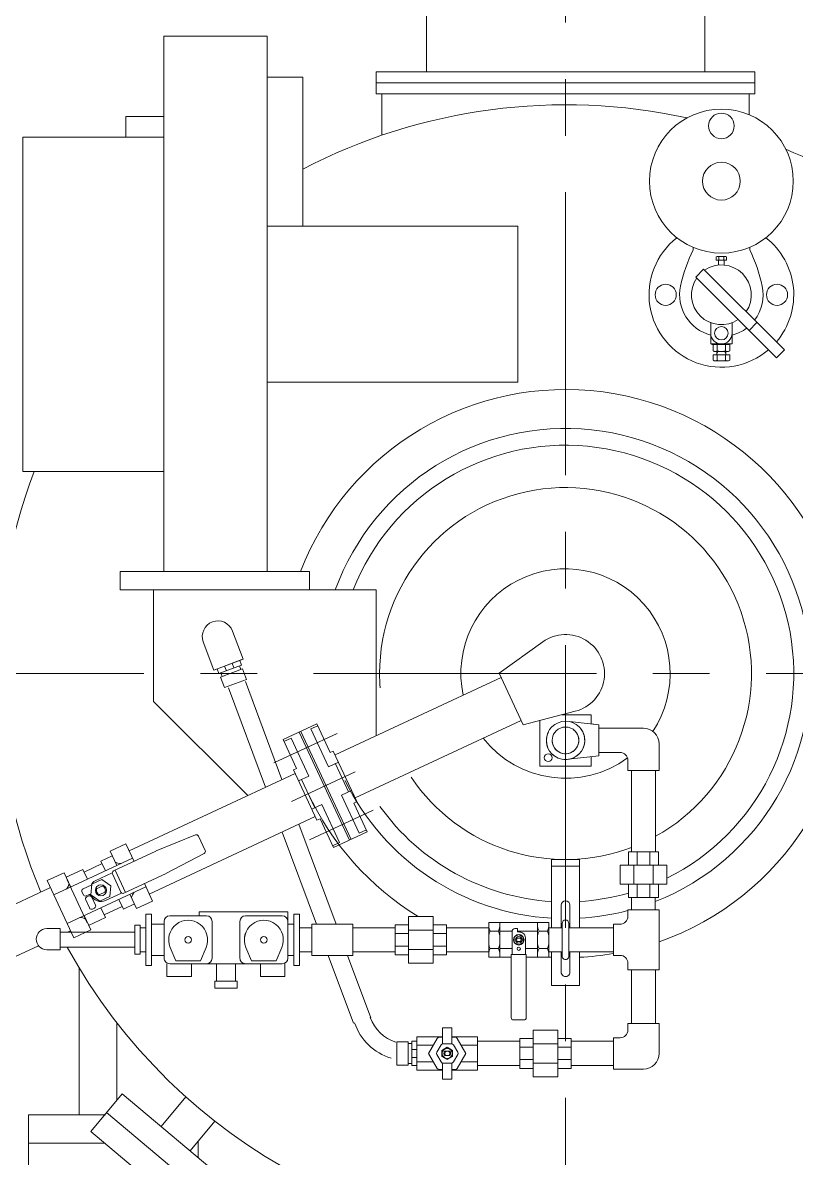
# Model space of a CAD drawing. Units: millimetres at full size. Extents: x -3234 to 3095, y -3490 to 3437.
# Drawn here: x -2212 to -1517, y 596 to 1615 of the extents above; entities that cross this region are included whole.
import ezdxf

# ---------------------------------------------------------------- set-up
doc = ezdxf.new("R2010")
doc.units = ezdxf.units.MM
doc.header["$LTSCALE"] = 8
doc.linetypes.add('USER1', pattern=[50.8, 31.75, -6.35, 6.35, -6.35])
doc.layers.add('0-1_LY_1', color=7, linetype='Continuous', lineweight=18)

msp = doc.modelspace()

# ---------------------------------------------------------------- linework, layer by layer
at = {"layer": '0-1_LY_1', "linetype": 'USER1'}
for p, q in [((-1724.222, -10.057), (-1724.222, 2310.978)), ((-2356.905, 1031.159), (-688.761, 1031.159)), ((-1986.346, 950.858), (-1929.248, 977.483)), ((-1954.227, 881.978), (-1897.129, 908.603)), ((-1736.724, 858.159), (-1711.724, 858.159))]:
    msp.add_line(p, q, dxfattribs=at)
at = {"layer": '0-1_LY_1'}
for p, q in [((-1849.222, 1661.027), (-1849.222, 1571.259)), ((-1599.222, 1661.027), (-1599.222, 1571.259)), ((-1894.222, 1571.259), (-1554.222, 1571.259)), ((-1894.222, 1571.259), (-1894.222, 1551.459)), ((-1554.222, 1571.259), (-1554.222, 1551.459)), ((-1894.222, 1561.359), (-1554.222, 1561.359)), ((-1894.222, 1551.459), (-1554.222, 1551.459)), ((-1889.222, 1551.459), (-1889.222, 1514.364)), ((-1559.222, 1551.459), (-1559.222, 1532.725)), ((-1992.222, 1282.659), (-1992.222, 1162.659)), ((-2040.14, 1034.234), (-2049.596, 1059.524)), ((-2040.14, 1034.234), (-2049.596, 1059.524)), ((-2014.85, 1043.689), (-2039.203, 1034.584)), ((-2023.639, 1040.403), (-2022.063, 1036.189)), ((-2023.639, 1040.403), (-2022.063, 1036.189)), ((-2016.864, 1042.936), (-2015.288, 1038.722)), ((-2016.864, 1042.936), (-2015.288, 1038.722)), ((-2037.189, 1035.337), (-2035.613, 1031.122)), ((-2037.189, 1035.337), (-2035.614, 1031.122)), ((-2015.288, 1038.722), (-2035.614, 1031.122)), ((-2015.288, 1038.722), (-2035.613, 1031.122)), ((-2014.39, 1035.32), (-2034.06, 1027.966)), ((-2014.39, 1035.32), (-2034.06, 1027.966)), ((-2033.881, 1031.77), (-2032.655, 1028.491)), ((-2033.881, 1031.77), (-2032.655, 1028.491)), ((-2030.414, 1037.87), (-2028.838, 1033.655)), ((-2030.414, 1037.87), (-2028.839, 1033.655)), ((-2017.021, 1038.074), (-2015.795, 1034.795)), ((-2017.02, 1038.074), (-2015.795, 1034.795)), ((-2014.39, 1035.32), (-2010.888, 1025.954)), ((-2014.39, 1035.32), (-2010.888, 1025.954)), ((-2034.06, 1027.966), (-2030.558, 1018.6)), ((-2034.06, 1027.966), (-2030.558, 1018.6)), ((-2010.888, 1025.954), (-2030.558, 1018.6)), ((-2010.888, 1025.954), (-2030.558, 1018.6)), ((-2011.829, 1023.944), (-1978.928, 935.945)), ((-2011.829, 1023.944), (-1993.684, 975.412)), ((-2027.097, 1018.235), (-1993.746, 929.036)), ((-1747.223, 989.12), (-1747.223, 948.159)), ((-1701.224, 994.159), (-1727.594, 994.159)), ((-1701.224, 994.159), (-1701.224, 985.917)), ((-1694.223, 985.159), (-1720.531, 988.009)), ((-1694.224, 985.159), (-1701.188, 985.913)), ((-1694.223, 985.159), (-1694.223, 957.159)), ((-1694.223, 985.159), (-1694.223, 957.159)), ((-1694.223, 982.009), (-1654.223, 982.009)), ((-1694.223, 982.009), (-1654.224, 982.009)), ((-1747.223, 978.261), (-1747.223, 948.159)), ((-1694.223, 960.309), (-1675.223, 960.309)), ((-1640.223, 968.009), (-1640.223, 944.159)), ((-1747.223, 948.159), (-1701.224, 948.159)), ((-1747.223, 948.159), (-1701.224, 948.159)), ((-1694.224, 957.159), (-1724.224, 953.909)), ((-1694.224, 957.159), (-1724.223, 953.909)), ((-1701.224, 956.4), (-1701.224, 948.159)), ((-1701.224, 956.4), (-1701.224, 948.159)), ((-1668.223, 953.309), (-1668.223, 944.159)), ((-1668.223, 953.309), (-1668.223, 944.159)), ((-1668.223, 944.159), (-1640.223, 944.159)), ((-1665.074, 944.159), (-1665.074, 871.159)), ((-1665.073, 944.159), (-1665.073, 871.159)), ((-1643.373, 944.159), (-1643.373, 871.159)), ((-1643.373, 944.159), (-1643.373, 871.159)), ((-1978.746, 888.916), (-1947.805, 806.159)), ((-1963.928, 895.826), (-1930.403, 806.159)), ((-1667.724, 871.159), (-1667.724, 859.159)), ((-1667.724, 871.159), (-1667.724, 859.159)), ((-1640.723, 871.159), (-1667.723, 871.159)), ((-1640.724, 871.159), (-1667.723, 871.159)), ((-1659.815, 871.159), (-1659.815, 859.159)), ((-1659.815, 871.159), (-1659.815, 859.159)), ((-1648.632, 871.159), (-1648.632, 859.159)), ((-1648.631, 871.159), (-1648.631, 859.159)), ((-1640.724, 871.159), (-1640.724, 859.159)), ((-1640.723, 871.159), (-1640.723, 859.159)), ((-1736.724, 864.159), (-1711.724, 864.159)), ((-1736.724, 803.009), (-1736.724, 864.159)), ((-1736.723, 864.159), (-1711.723, 864.159)), ((-1736.723, 803.009), (-1736.723, 864.159)), ((-1736.723, 858.159), (-1711.723, 858.159)), ((-1711.724, 803.009), (-1711.724, 864.159)), ((-1711.723, 803.009), (-1711.723, 864.159)), ((-1633.224, 859.159), (-1675.224, 859.159)), ((-1675.224, 859.159), (-1675.224, 842.159)), ((-1633.223, 859.159), (-1675.223, 859.159)), ((-1675.223, 859.159), (-1675.223, 842.159)), ((-1662.922, 859.159), (-1662.922, 842.159)), ((-1662.922, 859.159), (-1662.922, 842.159)), ((-1645.525, 859.159), (-1645.525, 842.159)), ((-1645.525, 859.159), (-1645.525, 842.159)), ((-1633.224, 859.159), (-1633.224, 842.159)), ((-1633.223, 859.159), (-1633.223, 842.159)), ((-1633.224, 842.159), (-1675.224, 842.159)), ((-1633.223, 842.159), (-1675.223, 842.159)), ((-1667.724, 842.159), (-1667.724, 830.159)), ((-1667.724, 842.159), (-1667.724, 830.159)), ((-1659.815, 842.159), (-1659.815, 830.159)), ((-1659.815, 842.159), (-1659.815, 830.159)), ((-1648.632, 842.159), (-1648.632, 830.159)), ((-1648.631, 842.159), (-1648.631, 830.159)), ((-1640.724, 842.159), (-1640.724, 830.159)), ((-1640.723, 842.159), (-1640.723, 830.159)), ((-1640.723, 830.159), (-1667.723, 830.159)), ((-1640.724, 830.159), (-1667.723, 830.159)), ((-1664.873, 830.159), (-1664.873, 819.159)), ((-1664.873, 830.159), (-1664.873, 819.159)), ((-1643.573, 830.159), (-1643.573, 819.159)), ((-1643.573, 830.159), (-1643.573, 819.159)), ((-1973.724, 817.159), (-1973.724, 775.659)), ((-1973.723, 817.159), (-1973.723, 775.659)), ((-1728.224, 803.009), (-1728.224, 823.159)), ((-1728.223, 803.009), (-1728.223, 823.159)), ((-1720.224, 803.009), (-1720.224, 823.159)), ((-1720.223, 803.009), (-1720.223, 823.159)), ((-1640.223, 819.159), (-1668.223, 819.159)), ((-1668.223, 819.159), (-1668.223, 813.159)), ((-1640.224, 819.159), (-1668.223, 819.159)), ((-1668.223, 819.159), (-1668.223, 813.159)), ((-1640.224, 819.159), (-1640.224, 765.159)), ((-1640.223, 819.159), (-1640.223, 765.159)), ((-2096.223, 815.159), (-2101.223, 815.159)), ((-2101.223, 815.159), (-2101.223, 769.159)), ((-2101.223, 815.159), (-2101.223, 769.159)), ((-2096.223, 815.159), (-2101.223, 815.159)), ((-2096.224, 815.159), (-2096.224, 769.159)), ((-2096.223, 815.159), (-2096.223, 769.159)), ((-2084.723, 806.159), (-2096.223, 806.159)), ((-2084.723, 806.159), (-2096.223, 806.159)), ((-2084.723, 808.659), (-2084.723, 775.659)), ((-2084.723, 808.659), (-2084.723, 775.659)), ((-2046.723, 813.659), (-2079.723, 813.659)), ((-2046.723, 813.659), (-2079.723, 813.659)), ((-2041.723, 808.659), (-2041.723, 775.659)), ((-2041.723, 808.659), (-2041.723, 775.659)), ((-2016.723, 808.659), (-2016.723, 775.659)), ((-2016.723, 808.659), (-2016.723, 775.659)), ((-1978.724, 813.659), (-2011.724, 813.659)), ((-1978.723, 813.659), (-2011.723, 813.659)), ((-1968.223, 806.159), (-1973.724, 806.159)), ((-1968.223, 806.159), (-1973.723, 806.159)), ((-1968.223, 815.159), (-1968.223, 769.159)), ((-1963.223, 815.159), (-1968.223, 815.159)), ((-1968.223, 815.159), (-1968.223, 769.159)), ((-1963.223, 815.159), (-1968.223, 815.159)), ((-1963.224, 815.159), (-1963.224, 769.159)), ((-1963.224, 815.159), (-1963.224, 769.159)), ((-1963.224, 806.159), (-1963.224, 778.159)), ((-1928.355, 806.159), (-1952.242, 806.159)), ((-1915.224, 806.159), (-1952.242, 806.159)), ((-1952.223, 806.159), (-1952.223, 778.159)), ((-1952.223, 806.159), (-1952.223, 778.159)), ((-1915.223, 806.159), (-1930.403, 806.159)), ((-1915.224, 806.159), (-1915.224, 778.159)), ((-1915.223, 806.159), (-1915.223, 778.159)), ((-1877.223, 805.659), (-1877.223, 778.659)), ((-1865.223, 805.659), (-1877.223, 805.659)), ((-1877.223, 805.659), (-1877.223, 778.659)), ((-1865.224, 805.659), (-1877.223, 805.659)), ((-1865.224, 813.159), (-1865.224, 771.159)), ((-1843.223, 813.159), (-1865.224, 813.159)), ((-1865.223, 813.159), (-1865.223, 771.159)), ((-1843.223, 813.159), (-1865.223, 813.159)), ((-1843.223, 813.159), (-1843.223, 771.159)), ((-1843.223, 813.159), (-1843.223, 771.159)), ((-1831.223, 805.659), (-1843.223, 805.659)), ((-1831.223, 805.659), (-1843.223, 805.659)), ((-1831.223, 805.659), (-1831.223, 778.659)), ((-1831.223, 805.659), (-1831.223, 778.659)), ((-1793.223, 807.748), (-1793.223, 780.67)), ((-1793.223, 807.748), (-1739.223, 807.748)), ((-1793.223, 807.748), (-1793.223, 776.57)), ((-1793.223, 807.748), (-1739.223, 807.748)), ((-1783.177, 807.748), (-1783.177, 798.909)), ((-1783.177, 807.748), (-1783.177, 776.57)), ((-1749.27, 807.748), (-1749.27, 776.57)), ((-1749.27, 807.748), (-1749.27, 776.57)), ((-1739.223, 807.748), (-1739.223, 776.57)), ((-1739.223, 807.748), (-1739.223, 776.57)), ((-1727.223, 806.909), (-1727.223, 777.409)), ((-1727.223, 806.909), (-1727.223, 777.409)), ((-1721.224, 806.909), (-1721.224, 777.409)), ((-1721.223, 806.909), (-1721.223, 777.409)), ((-1681.223, 806.159), (-1681.223, 778.159)), ((-1675.223, 806.159), (-1681.223, 806.159)), ((-1681.223, 806.159), (-1681.223, 778.159)), ((-1675.224, 806.159), (-1681.223, 806.159)), ((-2190.189, 802.213), (-2178.189, 802.213)), ((-2190.189, 802.213), (-2178.19, 802.213)), ((-2178.19, 783.213), (-2178.19, 802.213)), ((-2178.189, 783.213), (-2178.189, 802.213)), ((-2178.189, 798.941), (-2111.223, 798.941)), ((-2111.224, 805.159), (-2111.224, 779.159)), ((-2106.223, 805.159), (-2111.224, 805.159)), ((-2111.223, 805.159), (-2111.223, 779.159)), ((-2106.223, 805.159), (-2111.223, 805.159)), ((-2111.223, 784.498), (-2111.223, 799.82)), ((-2106.223, 805.159), (-2106.223, 779.159)), ((-2106.223, 805.159), (-2106.223, 779.159)), ((-2101.223, 803.009), (-2106.223, 803.009)), ((-2101.223, 803.009), (-2106.223, 803.009)), ((-1952.223, 803.009), (-1963.224, 803.009)), ((-1952.223, 803.009), (-1963.224, 803.009)), ((-1877.223, 803.009), (-1915.224, 803.009)), ((-1877.223, 803.009), (-1915.223, 803.009)), ((-1865.223, 797.751), (-1877.223, 797.751)), ((-1865.224, 797.751), (-1877.223, 797.751)), ((-1843.223, 800.858), (-1865.224, 800.858)), ((-1843.223, 800.858), (-1865.223, 800.858)), ((-1831.223, 797.751), (-1843.223, 797.751)), ((-1831.223, 797.751), (-1843.223, 797.751)), ((-1793.223, 803.009), (-1831.223, 803.009)), ((-1793.223, 803.009), (-1831.223, 803.009)), ((-1791.968, 799.953), (-1784.432, 799.953)), ((-1791.968, 799.953), (-1784.433, 799.953)), ((-1783.177, 803.874), (-1783.177, 776.57)), ((-1783.177, 799.953), (-1772.223, 799.953)), ((-1783.177, 799.953), (-1772.223, 799.953)), ((-1772.223, 799.659), (-1772.223, 778.837)), ((-1772.223, 799.659), (-1772.223, 778.837)), ((-1766.223, 796.777), (-1770.223, 794.468)), ((-1766.223, 796.777), (-1770.223, 794.468)), ((-1769.724, 802.159), (-1767.224, 802.159)), ((-1769.723, 802.159), (-1767.224, 802.159)), ((-1767.224, 799.953), (-1749.27, 799.953)), ((-1767.224, 799.953), (-1749.27, 799.953)), ((-1766.224, 796.778), (-1762.223, 794.468)), ((-1766.224, 796.778), (-1762.224, 794.468)), ((-1748.014, 799.953), (-1740.479, 799.953)), ((-1748.014, 799.953), (-1740.479, 799.953)), ((-1739.223, 803.009), (-1739.223, 781.309)), ((-1727.223, 803.009), (-1739.223, 803.009)), ((-1727.223, 803.009), (-1739.223, 803.009)), ((-1681.223, 803.009), (-1721.224, 803.009)), ((-1681.223, 803.009), (-1721.223, 803.009)), ((-2178.189, 785.597), (-2111.223, 785.597)), ((-2074.223, 773.159), (-2079.357, 785.381)), ((-2074.223, 773.159), (-2079.357, 785.381)), ((-2052.223, 773.159), (-2047.089, 785.381)), ((-2052.223, 773.159), (-2047.089, 785.381)), ((-2006.224, 773.158), (-2011.358, 785.38)), ((-2006.224, 773.158), (-2011.358, 785.38)), ((-1984.223, 773.159), (-1979.089, 785.382)), ((-1984.223, 773.159), (-1979.089, 785.382)), ((-1865.223, 786.568), (-1877.223, 786.568)), ((-1865.224, 786.568), (-1877.223, 786.568)), ((-1831.223, 786.568), (-1843.223, 786.568)), ((-1831.223, 786.568), (-1843.223, 786.568)), ((-1793.223, 785.409), (-1793.223, 776.57)), ((-1770.224, 794.469), (-1770.224, 789.85)), ((-1770.224, 789.849), (-1766.223, 787.54)), ((-1770.224, 789.849), (-1766.224, 787.54)), ((-1770.223, 794.469), (-1770.223, 789.85)), ((-1763.626, 793.659), (-1768.822, 793.659)), ((-1763.626, 790.659), (-1768.822, 790.659)), ((-1763.625, 793.659), (-1768.821, 793.659)), ((-1763.625, 790.659), (-1768.821, 790.659)), ((-1766.223, 787.54), (-1762.223, 789.849)), ((-1766.223, 787.54), (-1762.223, 789.849)), ((-1762.224, 794.469), (-1762.224, 789.85)), ((-1762.223, 794.469), (-1762.223, 789.85)), ((-1760.223, 793.891), (-1760.223, 778.837)), ((-1760.223, 793.891), (-1760.223, 778.837)), ((-2190.189, 783.213), (-2178.189, 783.213)), ((-2190.189, 783.213), (-2178.19, 783.213)), ((-2106.223, 779.159), (-2111.224, 779.159)), ((-2106.223, 779.159), (-2111.223, 779.159)), ((-2101.223, 781.309), (-2106.223, 781.309)), ((-2101.223, 781.309), (-2106.223, 781.309)), ((-2084.723, 778.159), (-2096.223, 778.159)), ((-2084.723, 778.159), (-2096.223, 778.159)), ((-1968.223, 778.159), (-1973.724, 778.159)), ((-1968.223, 778.159), (-1973.723, 778.159)), ((-1952.223, 781.309), (-1963.224, 781.309)), ((-1952.223, 781.309), (-1963.224, 781.309)), ((-1915.223, 778.159), (-1952.223, 778.159)), ((-1915.224, 778.159), (-1952.223, 778.159)), ((-1937.336, 778.159), (-1914.617, 717.395)), ((-1937.336, 778.159), (-1914.617, 717.395)), ((-1919.934, 778.159), (-1898.982, 722.121)), ((-1919.934, 778.159), (-1898.982, 722.121)), ((-1915.223, 778.159), (-1919.933, 778.159)), ((-1877.223, 781.309), (-1915.224, 781.309)), ((-1877.223, 781.309), (-1915.223, 781.309)), ((-1865.223, 778.659), (-1877.223, 778.659)), ((-1865.224, 778.659), (-1877.223, 778.659)), ((-1843.223, 783.461), (-1865.224, 783.461)), ((-1843.223, 783.461), (-1865.223, 783.461)), ((-1831.223, 778.659), (-1843.223, 778.659)), ((-1831.223, 778.659), (-1843.223, 778.659)), ((-1793.223, 781.309), (-1831.223, 781.309)), ((-1793.223, 781.309), (-1831.223, 781.309)), ((-1793.223, 776.57), (-1772.973, 776.57)), ((-1793.223, 776.57), (-1772.974, 776.57)), ((-1791.968, 784.365), (-1784.432, 784.365)), ((-1791.968, 784.365), (-1784.433, 784.365)), ((-1783.177, 784.365), (-1772.223, 784.365)), ((-1783.177, 784.365), (-1772.223, 784.365)), ((-1772.974, 778.837), (-1772.974, 722.159)), ((-1772.974, 778.837), (-1759.474, 778.837)), ((-1772.973, 778.837), (-1772.973, 722.159)), ((-1772.973, 778.837), (-1759.473, 778.837)), ((-1760.223, 784.365), (-1749.27, 784.365)), ((-1760.223, 784.365), (-1749.27, 784.365)), ((-1759.474, 778.837), (-1759.474, 722.159)), ((-1759.474, 776.57), (-1739.223, 776.57)), ((-1759.473, 778.837), (-1759.473, 722.159)), ((-1759.473, 776.57), (-1739.223, 776.57)), ((-1748.014, 784.365), (-1740.479, 784.365)), ((-1748.014, 784.365), (-1740.479, 784.365)), ((-1727.223, 781.309), (-1739.223, 781.309)), ((-1727.223, 781.309), (-1739.223, 781.309)), ((-1736.724, 751.159), (-1736.724, 781.309)), ((-1736.723, 751.159), (-1736.723, 781.309)), ((-1728.224, 763.159), (-1728.224, 781.309)), ((-1728.223, 763.159), (-1728.223, 781.309)), ((-1681.223, 781.309), (-1721.224, 781.309)), ((-1681.223, 781.309), (-1721.223, 781.309)), ((-1720.224, 763.159), (-1720.224, 781.309)), ((-1720.223, 763.159), (-1720.223, 781.309)), ((-1711.724, 751.159), (-1711.724, 781.309)), ((-1711.723, 751.159), (-1711.723, 781.309)), ((-1675.223, 778.159), (-1681.223, 778.159)), ((-1675.224, 778.159), (-1681.223, 778.159)), ((-2161.222, 767.069), (-2161.222, 635.158)), ((-2096.223, 769.159), (-2101.223, 769.159)), ((-2096.223, 769.159), (-2101.223, 769.159)), ((-2082.224, 770.659), (-2082.224, 759.159)), ((-2082.223, 770.659), (-2082.223, 759.159)), ((-1978.723, 770.659), (-2079.723, 770.659)), ((-1978.724, 770.659), (-2079.723, 770.659)), ((-2052.223, 773.159), (-2074.224, 773.159)), ((-2052.223, 773.159), (-2074.223, 773.159)), ((-2060.223, 770.659), (-2060.223, 759.159)), ((-2060.223, 770.659), (-2060.223, 759.159)), ((-2037.724, 770.659), (-2037.724, 755.159)), ((-2037.723, 770.659), (-2037.723, 755.159)), ((-2020.724, 770.659), (-2020.724, 755.159)), ((-2020.723, 770.659), (-2020.723, 755.159)), ((-1984.223, 773.159), (-2006.223, 773.159)), ((-1984.223, 773.159), (-2006.223, 773.159)), ((-1998.223, 770.659), (-1998.223, 759.159)), ((-1998.223, 770.659), (-1998.223, 759.159)), ((-1963.223, 769.159), (-1968.223, 769.159)), ((-1963.223, 769.159), (-1968.223, 769.159)), ((-1843.223, 771.159), (-1865.224, 771.159)), ((-1843.223, 771.159), (-1865.223, 771.159)), ((-1668.223, 771.159), (-1668.223, 765.159)), ((-1668.223, 771.159), (-1668.223, 765.159)), ((-1640.223, 765.159), (-1668.223, 765.159)), ((-1640.224, 765.159), (-1668.223, 765.159)), ((-1665.074, 765.159), (-1665.074, 717.159)), ((-1665.073, 765.159), (-1665.073, 717.159)), ((-1643.373, 765.159), (-1643.373, 717.159)), ((-1643.373, 765.159), (-1643.373, 717.159)), ((-2060.223, 759.159), (-2082.224, 759.159)), ((-2060.223, 759.159), (-2082.223, 759.159)), ((-2019.223, 755.159), (-2019.223, 748.659)), ((-2019.223, 755.159), (-2019.223, 748.659)), ((-2019.223, 748.659), (-2039.223, 748.659)), ((-2019.223, 748.659), (-2039.223, 748.659)), ((-1736.724, 751.159), (-1711.724, 751.159)), ((-1736.723, 751.159), (-1711.723, 751.159)), ((-2127.222, 717.625), (-2127.222, 648.114)), ((-1770.973, 720.159), (-1761.473, 720.159)), ((-1770.973, 720.159), (-1761.473, 720.159)), ((-1640.223, 717.159), (-1668.223, 717.159)), ((-1668.223, 717.159), (-1668.223, 711.159)), ((-1640.224, 717.159), (-1668.223, 717.159)), ((-1668.223, 717.159), (-1668.223, 711.159)), ((-1640.224, 717.159), (-1640.224, 690.159)), ((-1640.223, 717.159), (-1640.223, 690.159)), ((-1857.724, 705.17), (-1857.724, 675.148)), ((-1857.724, 705.17), (-1834.724, 705.17)), ((-1857.723, 705.17), (-1857.723, 675.148)), ((-1857.723, 705.17), (-1834.724, 705.17)), ((-1847.217, 690.158), (-1839.422, 703.658)), ((-1847.217, 690.158), (-1839.422, 703.658)), ((-1837.691, 704.659), (-1834.724, 704.659)), ((-1837.69, 704.659), (-1834.724, 704.659)), ((-1834.724, 713.159), (-1826.224, 713.159)), ((-1834.724, 698.819), (-1834.724, 713.159)), ((-1834.724, 713.159), (-1826.224, 713.159)), ((-1834.724, 698.819), (-1834.724, 713.159)), ((-1826.224, 698.819), (-1826.224, 713.159)), ((-1826.224, 698.819), (-1826.224, 713.159)), ((-1826.224, 705.17), (-1803.223, 705.17)), ((-1826.224, 705.17), (-1803.224, 705.17)), ((-1826.224, 704.659), (-1823.256, 704.659)), ((-1826.224, 704.659), (-1823.257, 704.659)), ((-1813.73, 690.159), (-1821.524, 703.659)), ((-1813.73, 690.159), (-1821.524, 703.659)), ((-1803.224, 705.17), (-1803.224, 675.148)), ((-1803.223, 705.17), (-1803.223, 675.148)), ((-1765.224, 676.659), (-1765.224, 703.659)), ((-1753.224, 703.659), (-1765.224, 703.659)), ((-1765.223, 676.659), (-1765.223, 703.659)), ((-1753.223, 703.659), (-1765.223, 703.659)), ((-1753.224, 669.159), (-1753.224, 711.159)), ((-1731.223, 711.159), (-1753.224, 711.159)), ((-1753.223, 669.159), (-1753.223, 711.159)), ((-1731.223, 711.159), (-1753.223, 711.159)), ((-1731.223, 669.159), (-1731.223, 711.159)), ((-1731.223, 669.159), (-1731.223, 711.159)), ((-1719.223, 703.659), (-1731.223, 703.659)), ((-1719.223, 703.659), (-1731.223, 703.659)), ((-1719.223, 676.659), (-1719.223, 703.659)), ((-1719.223, 676.659), (-1719.223, 703.659)), ((-1681.223, 704.159), (-1681.223, 676.159)), ((-1675.223, 704.159), (-1681.223, 704.159)), ((-1681.223, 704.159), (-1681.223, 676.159)), ((-1675.224, 704.159), (-1681.223, 704.159)), ((-1875.724, 679.659), (-1875.724, 700.659)), ((-1865.723, 700.659), (-1875.724, 700.659)), ((-1875.724, 679.659), (-1875.724, 700.659)), ((-1865.724, 700.659), (-1875.724, 700.659)), ((-1865.724, 679.659), (-1865.724, 700.659)), ((-1862.224, 699.16), (-1865.724, 699.16)), ((-1865.723, 679.659), (-1865.723, 700.659)), ((-1862.223, 699.16), (-1865.723, 699.16)), ((-1862.224, 679.309), (-1862.224, 701.009)), ((-1857.724, 701.009), (-1862.224, 701.009)), ((-1857.724, 693.776), (-1862.224, 693.776)), ((-1862.223, 679.309), (-1862.223, 701.009)), ((-1857.723, 701.009), (-1862.223, 701.009)), ((-1857.723, 693.776), (-1862.223, 693.776)), ((-1857.724, 697.665), (-1842.883, 697.665)), ((-1857.723, 677.159), (-1857.723, 703.159)), ((-1857.723, 697.665), (-1842.883, 697.665)), ((-1839.896, 691.159), (-1836.05, 697.819)), ((-1839.896, 691.159), (-1836.051, 697.819)), ((-1830.474, 695.659), (-1835.237, 692.909)), ((-1830.474, 695.659), (-1835.237, 692.909)), ((-1834.319, 698.819), (-1826.628, 698.819)), ((-1834.319, 698.819), (-1826.628, 698.819)), ((-1825.711, 692.909), (-1830.474, 695.658)), ((-1825.711, 692.909), (-1830.473, 695.658)), ((-1824.896, 697.819), (-1821.05, 691.159)), ((-1824.896, 697.819), (-1821.051, 691.159)), ((-1818.064, 697.665), (-1803.223, 697.665)), ((-1818.064, 697.665), (-1803.224, 697.665)), ((-1765.224, 701.009), (-1803.224, 701.009)), ((-1803.223, 679.309), (-1803.223, 701.009)), ((-1765.223, 701.009), (-1803.223, 701.009)), ((-1753.224, 695.751), (-1765.224, 695.751)), ((-1753.223, 695.751), (-1765.223, 695.751)), ((-1731.223, 698.857), (-1753.224, 698.857)), ((-1731.223, 698.857), (-1753.223, 698.857)), ((-1719.223, 695.751), (-1731.223, 695.751)), ((-1719.223, 695.751), (-1731.223, 695.751)), ((-1681.223, 701.009), (-1719.223, 701.009)), ((-1681.223, 701.009), (-1719.223, 701.009)), ((-1857.724, 686.543), (-1862.224, 686.543)), ((-1857.723, 686.543), (-1862.223, 686.543)), ((-1847.216, 690.159), (-1839.422, 676.659)), ((-1847.216, 690.159), (-1839.422, 676.659)), ((-1836.05, 682.499), (-1839.896, 689.159)), ((-1836.051, 682.499), (-1839.896, 689.159)), ((-1835.237, 687.409), (-1830.474, 684.659)), ((-1835.236, 692.91), (-1835.236, 687.409)), ((-1835.236, 692.91), (-1835.236, 687.409)), ((-1835.236, 687.409), (-1830.473, 684.659)), ((-1832.71, 692.159), (-1828.238, 692.159)), ((-1832.709, 692.159), (-1828.237, 692.159)), ((-1832.474, 688.159), (-1828.237, 688.159)), ((-1832.474, 688.159), (-1828.238, 688.159)), ((-1830.474, 684.659), (-1825.711, 687.409)), ((-1830.473, 684.659), (-1825.71, 687.409)), ((-1825.711, 687.409), (-1825.711, 692.91)), ((-1825.71, 687.409), (-1825.71, 692.91)), ((-1821.05, 689.159), (-1824.896, 682.499)), ((-1821.051, 689.159), (-1824.896, 682.499)), ((-1821.525, 676.659), (-1813.73, 690.158)), ((-1821.524, 676.659), (-1813.73, 690.158)), ((-1753.224, 684.567), (-1765.224, 684.567)), ((-1753.223, 684.567), (-1765.223, 684.567)), ((-1719.223, 684.567), (-1731.223, 684.567)), ((-1719.223, 684.567), (-1731.223, 684.567)), ((-1865.723, 679.659), (-1875.724, 679.659)), ((-1865.724, 679.659), (-1875.724, 679.659)), ((-1862.224, 681.159), (-1865.724, 681.159)), ((-1862.223, 681.159), (-1865.723, 681.159)), ((-1857.724, 679.309), (-1862.224, 679.309)), ((-1857.723, 679.309), (-1862.223, 679.309)), ((-1857.724, 682.653), (-1842.883, 682.653)), ((-1857.724, 675.148), (-1834.724, 675.148)), ((-1857.723, 682.653), (-1842.883, 682.653)), ((-1857.723, 675.148), (-1834.724, 675.148)), ((-1837.691, 675.659), (-1834.724, 675.659)), ((-1837.69, 675.659), (-1834.724, 675.659)), ((-1834.724, 667.159), (-1834.724, 681.499)), ((-1834.724, 667.159), (-1834.724, 681.499)), ((-1826.628, 681.499), (-1834.319, 681.499)), ((-1826.628, 681.499), (-1834.319, 681.499)), ((-1826.224, 667.159), (-1826.224, 681.499)), ((-1826.224, 667.159), (-1826.224, 681.499)), ((-1826.224, 675.659), (-1823.256, 675.659)), ((-1826.224, 675.659), (-1823.257, 675.659)), ((-1826.224, 675.148), (-1803.223, 675.148)), ((-1826.224, 675.148), (-1803.224, 675.148)), ((-1818.064, 682.653), (-1803.223, 682.653)), ((-1818.064, 682.653), (-1803.224, 682.653)), ((-1765.224, 679.309), (-1803.224, 679.309)), ((-1765.223, 679.309), (-1803.223, 679.309)), ((-1753.224, 676.659), (-1765.224, 676.659)), ((-1753.223, 676.659), (-1765.223, 676.659)), ((-1731.223, 681.461), (-1753.224, 681.461)), ((-1731.223, 681.461), (-1753.223, 681.461)), ((-1719.223, 676.659), (-1731.223, 676.659)), ((-1719.223, 676.659), (-1731.223, 676.659)), ((-1681.223, 679.309), (-1719.223, 679.309)), ((-1681.223, 679.309), (-1719.223, 679.309)), ((-1654.223, 676.159), (-1681.223, 676.159)), ((-1654.224, 676.159), (-1681.223, 676.159)), ((-1834.724, 667.159), (-1826.224, 667.159)), ((-1834.724, 667.159), (-1826.224, 667.159)), ((-1731.223, 669.159), (-1753.224, 669.159)), ((-1731.223, 669.159), (-1753.223, 669.159)), ((-2150.65, 620.194), (-2122.419, 653.838)), ((-2122.419, 653.838), (-2026.663, 573.49)), ((-2087.564, 624.591), (-2065.27, 651.16)), ((-2206.722, 635.158), (-2137.495, 635.158)), ((-2206.722, 635.158), (-2206.722, 584.158)), ((-2061.518, 602.737), (-2039.225, 629.306))]:
    msp.add_line(p, q, dxfattribs=at)
at = {"layer": '0-1_LY_1', "color": 3}
for p, q in [((-2084.922, 1603.222), (-2084.922, 1122.659)), ((-2084.922, 1603.222), (-1992.222, 1603.222)), ((-1992.222, 1603.222), (-1992.222, 1122.659)), ((-2119.222, 1531.158), (-2119.222, 1512.659)), ((-2119.222, 1531.158), (-2084.922, 1531.158)), ((-2211.822, 1512.659), (-2084.922, 1512.659)), ((-2211.822, 1512.659), (-2211.822, 1212.659)), ((-1992.222, 1432.658), (-1767.222, 1432.658)), ((-1767.222, 1432.658), (-1767.222, 1292.659)), ((-1609.623, 1413.763), (-1609.623, 1411.573)), ((-1558.82, 1413.763), (-1558.82, 1411.573)), ((-1588.835, 1405.262), (-1588.835, 1402.166)), ((-1588.835, 1402.166), (-1579.635, 1402.166)), ((-1587.701, 1405.666), (-1584.235, 1405.666)), ((-1586.722, 1402.166), (-1586.722, 1397.881)), ((-1586.529, 1405.259), (-1586.529, 1402.166)), ((-1584.235, 1405.666), (-1580.754, 1405.666)), ((-1581.929, 1405.266), (-1581.929, 1402.167)), ((-1581.722, 1402.166), (-1581.722, 1397.881)), ((-1579.635, 1405.262), (-1579.635, 1402.166)), ((-1607.227, 1387.093), (-1600.156, 1394.164)), ((-1607.227, 1387.093), (-1534.685, 1314.551)), ((-1600.156, 1394.164), (-1527.614, 1321.622)), ((-1593.807, 1327.065), (-1593.807, 1346.089)), ((-1574.636, 1327.065), (-1574.636, 1346.089)), ((-1559.333, 1339.199), (-1552.262, 1346.27)), ((-1593.807, 1327.065), (-1574.636, 1327.065)), ((-1592.849, 1326.628), (-1592.849, 1326.769)), ((-1576.722, 1326.628), (-1592.849, 1326.628)), ((-1591.722, 1320.92), (-1591.722, 1326.628)), ((-1587.991, 1320.91), (-1587.991, 1326.628)), ((-1580.478, 1320.925), (-1580.478, 1326.629)), ((-1576.722, 1320.921), (-1576.722, 1326.565)), ((-1576.722, 1317.228), (-1591.722, 1317.228)), ((-1591.722, 1312.42), (-1591.722, 1317.228)), ((-1578.572, 1320.228), (-1589.854, 1320.228)), ((-1588.239, 1317.228), (-1588.239, 1320.228)), ((-1587.439, 1320.228), (-1588.239, 1318.843)), ((-1587.991, 1312.41), (-1587.991, 1317.228)), ((-1581.039, 1320.228), (-1580.239, 1318.843)), ((-1580.478, 1312.425), (-1580.478, 1317.229)), ((-1580.239, 1317.228), (-1580.239, 1320.228)), ((-1576.722, 1312.421), (-1576.722, 1317.228)), ((-1534.685, 1314.551), (-1527.614, 1321.622)), ((-1584.222, 1311.728), (-1589.854, 1311.728)), ((-1578.572, 1311.728), (-1584.222, 1311.728)), ((-1992.222, 1292.659), (-1767.222, 1292.659)), ((-2211.822, 1212.659), (-2084.922, 1212.659)), ((-2124.222, 1122.659), (-1954.222, 1122.659)), ((-2124.222, 1122.659), (-2124.222, 1106.158)), ((-1954.222, 1122.659), (-1954.222, 1106.158)), ((-2124.222, 1106.158), (-1894.222, 1106.158)), ((-2094.222, 1106.158), (-2094.222, 1006.159)), ((-1894.222, 1106.158), (-1894.222, 975.444)), ((-1783.941, 1031.448), (-1744.599, 1059.617)), ((-1762.387, 985.227), (-1783.941, 1031.448)), ((-1931.275, 958.167), (-1782.187, 1027.687)), ((-2094.222, 1006.158), (-2009.673, 921.609)), ((-1913.229, 919.467), (-1764.141, 988.988)), ((-1762.387, 985.227), (-1715.521, 997.258)), ((-1977.942, 971.879), (-1947.581, 986.036)), ((-1963.441, 978.641), (-1918.221, 881.666)), ((-1963.441, 978.641), (-1918.221, 881.666)), ((-1963.441, 978.641), (-1918.221, 881.666)), ((-1962.082, 979.275), (-1916.862, 882.3)), ((-1946.793, 984.347), (-1953.137, 981.389)), ((-1953.137, 981.389), (-1937.232, 947.279)), ((-1947.581, 986.036), (-1935.536, 960.207)), ((-1977.942, 971.879), (-1965.898, 946.049)), ((-1977.154, 970.189), (-1970.81, 973.147)), ((-1970.81, 973.147), (-1954.905, 939.038)), ((-1932.817, 961.475), (-1935.536, 960.207)), ((-1932.817, 961.475), (-1911.686, 916.159)), ((-1928.168, 951.505), (-1937.232, 947.279)), ((-1930.887, 950.237), (-1919.054, 924.861)), ((-2116.162, 871.952), (-1967.074, 941.473)), ((-1970.286, 916.418), (-1913.189, 943.043)), ((-1968.616, 944.781), (-1965.898, 946.049)), ((-1968.616, 944.781), (-1947.486, 899.466)), ((-1963.968, 934.812), (-1954.905, 939.038)), ((-1961.249, 936.08), (-1949.415, 910.703)), ((-1916.335, 926.129), (-1925.398, 921.902)), ((-1925.398, 921.902), (-1909.493, 887.793)), ((-1952.134, 909.435), (-1943.071, 913.661)), ((-1943.071, 913.661), (-1927.166, 879.552)), ((-1911.686, 916.159), (-1914.405, 914.891)), ((-1914.405, 914.891), (-1902.361, 889.062)), ((-2098.116, 833.253), (-1949.028, 902.774)), ((-1947.486, 899.466), (-1944.767, 900.734)), ((-1944.767, 900.734), (-1932.722, 874.904)), ((-1932.722, 874.904), (-1902.361, 889.062)), ((-1903.149, 890.751), (-1909.493, 887.793)), ((-2119.095, 878.242), (-2133.394, 871.574)), ((-2119.095, 878.242), (-2111.787, 862.572)), ((-2091.849, 871.87), (-2056.513, 886.245)), ((-2053.947, 885.238), (-2047.948, 872.373)), ((-1933.51, 876.593), (-1927.166, 879.552)), ((-2141.59, 862.859), (-2131.52, 867.555)), ((-2133.394, 871.574), (-2127.416, 858.755)), ((-2130.244, 853.966), (-2092.187, 871.712)), ((-2048.826, 869.759), (-2082.551, 851.931)), ((-2113.117, 865.423), (-2183.809, 832.458)), ((-2156.612, 853.009), (-2140.5, 860.522)), ((-2141.59, 862.859), (-2137.486, 854.059)), ((-2174.681, 852.322), (-2189.787, 845.278)), ((-2174.681, 852.322), (-2168.703, 839.502)), ((-2172.807, 848.302), (-2157.702, 855.346)), ((-2157.702, 855.346), (-2153.598, 846.546)), ((-2149.618, 842.173), (-2140.723, 846.321)), ((-2146.711, 845.184), (-2131.391, 852.327)), ((-2132.683, 840.691), (-2140.723, 846.321)), ((-2131.211, 851.308), (-2123.604, 834.994)), ((-2128.772, 854.652), (-2119.475, 834.713)), ((-2120.946, 834.027), (-2082.889, 851.773)), ((-2186.854, 838.988), (-2306.486, 783.203)), ((-2189.787, 845.278), (-2165.875, 793.999)), ((-2171.899, 845.961), (-2153.854, 807.262)), ((-2101.161, 839.783), (-2171.853, 806.819)), ((-2150.397, 841.258), (-2157.648, 837.877)), ((-2149.618, 842.173), (-2150.474, 832.395)), ((-2146.471, 837.572), (-2139.221, 840.953)), ((-2133.538, 830.914), (-2132.683, 840.691)), ((-2102.49, 842.633), (-2095.183, 826.963)), ((-2158.615, 835.219), (-2157.347, 832.5)), ((-2155.234, 827.969), (-2151.853, 820.718)), ((-2151.97, 832.801), (-2154.689, 831.533)), ((-2152.454, 831.472), (-2154.267, 830.627)), ((-2150.474, 832.395), (-2142.434, 826.766)), ((-2149.796, 830.504), (-2146.415, 823.254)), ((-2143.936, 832.134), (-2136.685, 835.515)), ((-2142.434, 826.766), (-2133.538, 830.914)), ((-2137.352, 827.48), (-2123.182, 834.088)), ((-2115.46, 833.115), (-2109.482, 820.295)), ((-2095.183, 826.963), (-2109.482, 820.295)), ((-2147.383, 820.596), (-2149.195, 819.751)), ((-2141.642, 820.906), (-2137.539, 812.106)), ((-2138.629, 814.443), (-2122.516, 821.956)), ((-2156.748, 813.862), (-2150.77, 801.043)), ((-2152.644, 805.062), (-2137.539, 812.106)), ((-2168.808, 800.289), (-2171.699, 798.941)), ((-2150.77, 801.043), (-2165.875, 793.999)), ((-2197.654, 786.838), (-2288.44, 744.503)), ((-2136.496, 636.983), (-2040.74, 556.635)), ((-2150.611, 620.161), (-2054.856, 539.813)), ((-2206.722, 609.658), (-2138.095, 609.658))]:
    msp.add_line(p, q, dxfattribs=at)
at = {"layer": '0-1_LY_1', "color": 5}
for p, q in [((-2178.19, 798.941), (-2111.224, 798.941)), ((-2178.19, 785.597), (-2111.224, 785.597)), ((-2054.222, 611.433), (-2054.222, 596.614))]:
    msp.add_line(p, q, dxfattribs=at)
at = {"layer": '0-1_LY_1', "color": 3}
for points in [[(-1992.222, 1566.659), (-1960.222, 1566.659), (-1960.222, 1432.658)], [(-1588.835, 1405.262), (-1588.162, 1405.581), (-1587.684, 1405.665), (-1587.205, 1405.58), (-1586.529, 1405.259)], [(-1586.529, 1405.259), (-1585.685, 1405.536), (-1584.96, 1405.636), (-1584.227, 1405.666), (-1583.496, 1405.638), (-1582.771, 1405.54), (-1581.929, 1405.266)], [(-1581.929, 1405.266), (-1581.26, 1405.583), (-1580.784, 1405.666), (-1580.308, 1405.582), (-1579.635, 1405.262)], [(-1587.991, 1320.91), (-1588.546, 1320.607), (-1589.126, 1320.36), (-1589.85, 1320.228), (-1590.576, 1320.364), (-1591.162, 1320.615), (-1591.722, 1320.921)], [(-1576.722, 1320.921), (-1577.284, 1320.614), (-1577.872, 1320.362), (-1578.598, 1320.228), (-1579.324, 1320.363), (-1579.914, 1320.616), (-1580.478, 1320.925), (-1581.162, 1320.631), (-1581.888, 1320.448), (-1582.665, 1320.322), (-1583.451, 1320.251), (-1584.238, 1320.228), (-1585.025, 1320.248), (-1585.809, 1320.316), (-1586.586, 1320.439), (-1587.309, 1320.619), (-1587.991, 1320.91)], [(-1587.991, 1312.41), (-1588.546, 1312.107), (-1589.126, 1311.86), (-1589.85, 1311.728), (-1590.576, 1311.864), (-1591.162, 1312.115), (-1591.722, 1312.421)], [(-1576.722, 1312.421), (-1577.284, 1312.114), (-1577.872, 1311.862), (-1578.598, 1311.728), (-1579.324, 1311.863), (-1579.914, 1312.116), (-1580.478, 1312.425), (-1581.162, 1312.131), (-1581.888, 1311.948), (-1582.665, 1311.822), (-1583.451, 1311.751), (-1584.238, 1311.728), (-1585.025, 1311.748), (-1585.809, 1311.816), (-1586.586, 1311.939), (-1587.309, 1312.119), (-1587.991, 1312.41)], [(-2128.842, 861.812), (-2126.269, 860.894), (-2123.64, 860.515)], [(-2172.48, 837.74), (-2171.08, 839.998), (-2170.129, 842.558)], [(-2125.53, 828.419), (-2121.427, 819.619), (-2111.356, 824.315)], [(-2111.683, 834.876), (-2113.084, 832.619), (-2114.035, 830.058)], [(-2155.322, 810.805), (-2157.894, 811.723), (-2160.523, 812.101)]]:
    msp.add_lwpolyline(points, dxfattribs=at)
at = {"layer": '0-1_LY_1'}
for points in [[(-2040.14, 1034.234), (-2013.913, 1044.04), (-2023.368, 1069.33)], [(-2040.14, 1034.234), (-2013.913, 1044.04), (-2023.369, 1069.33)], [(-1973.724, 817.159), (-2053.224, 817.159), (-2053.224, 813.659)], [(-1973.723, 817.159), (-2053.223, 817.159), (-2053.223, 813.659)], [(-1793.214, 803.833), (-1792.686, 801.845), (-1791.953, 799.964)], [(-1793.214, 803.833), (-1792.687, 801.845), (-1791.953, 799.964)], [(-1791.953, 799.943), (-1792.686, 798.061), (-1793.214, 796.073)], [(-1791.953, 799.943), (-1792.687, 798.061), (-1793.214, 796.073)], [(-1784.433, 799.952), (-1783.701, 801.838), (-1783.176, 803.832)], [(-1784.433, 799.952), (-1783.701, 801.838), (-1783.177, 803.832)], [(-1783.177, 796.077), (-1783.701, 798.069), (-1784.433, 799.954)], [(-1783.177, 796.077), (-1783.702, 798.069), (-1784.433, 799.954)], [(-1767.224, 802.159), (-1767.224, 799.16), (-1766.223, 799.16)], [(-1767.224, 802.159), (-1767.224, 799.16), (-1766.224, 799.16)], [(-1749.279, 803.827), (-1748.758, 801.831), (-1748.028, 799.942)], [(-1749.279, 803.827), (-1748.758, 801.831), (-1748.029, 799.942)], [(-1747.999, 799.943), (-1748.733, 798.061), (-1749.261, 796.072)], [(-1747.999, 799.943), (-1748.733, 798.061), (-1749.261, 796.072)], [(-1739.232, 796.073), (-1739.76, 798.062), (-1740.494, 799.943)], [(-1739.232, 796.073), (-1739.76, 798.062), (-1740.494, 799.943)], [(-1740.465, 799.942), (-1739.735, 801.831), (-1739.214, 803.829)], [(-1740.465, 799.942), (-1739.735, 801.831), (-1739.214, 803.829)], [(-1793.233, 788.238), (-1792.711, 786.242), (-1791.982, 784.353)], [(-1793.232, 788.238), (-1792.711, 786.242), (-1791.982, 784.353)], [(-1784.433, 784.365), (-1783.701, 786.25), (-1783.177, 788.243)], [(-1784.433, 784.365), (-1783.701, 786.25), (-1783.177, 788.243)], [(-1749.279, 788.239), (-1748.758, 786.243), (-1748.028, 784.354)], [(-1749.279, 788.239), (-1748.758, 786.243), (-1748.029, 784.354)], [(-1740.465, 784.354), (-1739.735, 786.243), (-1739.214, 788.24)], [(-1740.465, 784.354), (-1739.735, 786.243), (-1739.214, 788.24)], [(-1791.982, 784.376), (-1792.711, 782.487), (-1793.233, 780.489)], [(-1791.982, 784.376), (-1792.712, 782.487), (-1793.233, 780.489)], [(-1783.177, 780.488), (-1783.701, 782.48), (-1784.433, 784.365)], [(-1783.177, 780.488), (-1783.702, 782.48), (-1784.433, 784.365)], [(-1747.999, 784.355), (-1748.733, 782.472), (-1749.261, 780.483)], [(-1747.999, 784.355), (-1748.733, 782.472), (-1749.261, 780.483)], [(-1739.232, 780.485), (-1739.76, 782.473), (-1740.494, 784.354)], [(-1739.232, 780.485), (-1739.76, 782.473), (-1740.494, 784.354)], [(-1976.223, 770.659), (-1976.223, 759.159), (-1998.223, 759.159)], [(-1976.223, 770.659), (-1976.223, 759.159), (-1998.223, 759.159)], [(-2019.223, 755.159), (-2039.223, 755.159), (-2039.223, 748.659)], [(-2019.223, 755.159), (-2039.223, 755.159), (-2039.223, 748.659)]]:
    msp.add_lwpolyline(points, dxfattribs=at)
at = {"layer": '0-1_LY_1', "color": 3}
for centre, radius in [((-1584.222, 1473.159), 64.6), ((-1584.222, 1522.759), 11.5), ((-1584.222, 1473.159), 17), ((-1634.222, 1371.158), 9.5), ((-1534.222, 1371.158), 9.5), ((-1584.222, 1336.651), 6.05), ((-2141.578, 836.543), 5)]:
    msp.add_circle(centre, radius, dxfattribs=at)
at = {"layer": '0-1_LY_1'}
for centre, radius in [((-1724.223, 971.159), 17.25), ((-1724.223, 971.159), 12), ((-1739.774, 955.609), 3.5), ((-1739.773, 955.609), 3.5), ((-2063.224, 792.159), 3), ((-2063.224, 792.159), 3), ((-1995.224, 792.159), 3), ((-1995.223, 792.159), 3), ((-1766.224, 792.159), 4.75), ((-1766.223, 792.159), 4.75), ((-1766.224, 792.159), 3), ((-1766.223, 792.159), 3), ((-1766.224, 784.159), 1.5), ((-1766.223, 784.159), 1.5), ((-1830.474, 690.159), 4.5), ((-1830.473, 690.159), 4.5)]:
    msp.add_circle(centre, radius, dxfattribs=at)
at = {"layer": '0-1_LY_1', "color": 3}
for centre, radius, start, end in [((-1724.222, 1031.159), 510.6, 77.65079, 117.52925), ((-1724.222, 1031.159), 510.6, 52.89972, 67.19877), ((-1584.222, 1371.158), 65, 127.95189, 310.58827), ((-1584.222, 1371.158), 65, 319.41173, 52.04811), ((-1724.222, 1031.159), 510.6, 275.73242, 47.94835), ((-1483.846, 1349.821), 140.119, 153.85076, 167.99902), ((-1684.598, 1349.821), 140.119, 12.00098, 26.14924), ((-1584.222, 1371.158), 26.839, 325.73655, 124.26345), ((-1584.222, 1371.158), 37.5, 167.99902, 255.19008), ((-1584.222, 1371.158), 26.839, 145.73655, 304.26345), ((-1584.222, 1371.158), 37.5, 322.66226, 12.00098), ((-1584.222, 1336.651), 9.585, 180, 0), ((-1584.222, 1371.158), 37.5, 284.80992, 307.33774), ((-1593.849, 1326.769), 1, 0, 17.25736), ((-1576.222, 1326.565), 0.5, 90, 180), ((-1724.222, 1031.159), 255, 289.23272, 158.972), ((-1724.222, 1031.159), 220, 291.50512, 160.06772), ((-1724.222, 1031.159), 510.6, 159.1781, 202.60349), ((-1724.224, 1031.159), 35, 284.3601, 125.6399), ((-1724.222, 1031.159), 220, 205.90327, 266.7424), ((-1724.222, 1031.159), 255, 204.81295, 238.74877), ((-2055.76, 884.392), 2, 25, 112.13753), ((-2049.761, 871.527), 2, 297.86247, 25), ((-2129.399, 852.153), 2, 114.99998, 204.99996), ((-2156.802, 836.064), 2, 114.99998, 204.99996), ((-2141.578, 836.543), 10, 120.73914, 151.86989), ((-2141.578, 836.543), 4, 156.40962, 253.59031), ((-2141.578, 836.543), 4, 336.40962, 73.59038), ((-2155.534, 833.345), 2, 204.99998, 295.00002), ((-2153.421, 828.814), 2, 114.99998, 204.99996), ((-2151.609, 829.659), 2, 25, 114.99998), ((-2151.548, 831.894), 1, 25, 114.99998), ((-2141.578, 836.543), 10, 204.99998, 295.00002), ((-2121.792, 835.839), 2, 204.99998, 295.00002), ((-2150.04, 821.563), 2, 204.99998, 295.00002), ((-2148.228, 822.409), 2, 295.00002, 25), ((-1724.222, 1031.159), 220, 273.25679, 284.74629), ((-1724.222, 1031.159), 510.6, 208.74606, 275.73242), ((-1724.222, 1031.159), 255, 272.80939, 279.7077)]:
    msp.add_arc(centre, radius, start, end, dxfattribs=at)
at = {"layer": '0-1_LY_1'}
for centre, radius, start, end in [((-1724.224, 1031.159), 205, 296.35318, 158.53989), ((-1724.224, 1031.159), 167, 298.95565, 179.99996), ((-1724.224, 1031.159), 94, 326.4722, 191.87198), ((-2036.482, 1064.427), 14, 20.5, 200.49999), ((-2036.482, 1064.427), 14, 20.5, 200.49999), ((-1724.224, 1031.159), 167, 179.99996, 184.38604), ((-1724.224, 971.159), 17.25, 153.53866, 36.405), ((-1724.224, 971.159), 12, 135.20168, 52.53632), ((-1654.223, 968.009), 14, 0, 89.99998), ((-1724.224, 1031.159), 94, 218.12802, 306.31881), ((-1675.223, 953.309), 7, 0, 89.99998), ((-1724.224, 1031.159), 167, 213.81455, 290.74396), ((-1724.224, 1031.159), 205, 215.58057, 266.50422), ((-1724.224, 823.159), 4, 0, 179.99996), ((-1724.223, 823.159), 4, 0, 179.99996), ((-1724.224, 1031.159), 205, 273.49582, 285.99834), ((-2079.723, 808.659), 5, 89.99998, 179.99996), ((-2079.723, 808.659), 5, 89.99998, 179.99996), ((-2063.224, 792.159), 17.5, 337.21427, 202.78575), ((-2063.224, 792.159), 17.5, 337.21427, 202.78575), ((-2046.723, 808.659), 5, 0.00004, 89.99998), ((-2046.723, 808.659), 5, 0.00004, 89.99998), ((-2011.724, 808.659), 5, 89.99998, 179.99996), ((-2011.723, 808.659), 5, 89.99998, 179.99996), ((-1995.224, 792.159), 17.5, 337.21427, 202.78575), ((-1995.223, 792.159), 17.5, 337.21427, 202.78575), ((-1978.724, 808.659), 5, 0.00004, 89.99998), ((-1978.723, 808.659), 5, 0.00004, 89.99998), ((-1724.224, 806.909), 3, 0, 179.99996), ((-1724.223, 806.909), 3, 0, 179.99996), ((-1675.224, 813.159), 7, 270.00002, 0), ((-1675.223, 813.159), 7, 270.00002, 0), ((-2190.189, 792.713), 9.5, 89.99998, 269.99995), ((-2190.189, 792.713), 9.5, 89.99998, 269.99995), ((-1769.724, 799.659), 2.5, 90.00004, 180.00002), ((-1769.723, 799.659), 2.5, 90.00004, 180.00002), ((-1766.224, 792.159), 7, 59.99999, 89.99998), ((-1766.223, 792.159), 7, 59.99999, 89.99998), ((-1765.224, 793.891), 5, 359.99998, 59.99999), ((-1765.223, 793.891), 5, 359.99998, 59.99999), ((-1766.224, 792.159), 2, 131.40962, 228.59037), ((-1766.223, 792.159), 2, 131.40962, 228.59037), ((-1766.224, 792.159), 2, 311.40966, 48.59036), ((-1766.223, 792.159), 2, 311.40966, 48.59036), ((-2079.723, 775.659), 5, 180.00004, 270.00007), ((-2079.723, 775.659), 5, 180.00004, 270.00007), ((-2046.723, 775.659), 5, 270.00007, 0.00006), ((-2046.723, 775.659), 5, 270.00007, 0.00006), ((-2011.724, 775.659), 5, 180.00004, 270.00007), ((-2011.723, 775.659), 5, 180.00004, 270.00007), ((-1978.724, 775.659), 5, 270.00007, 0.00006), ((-1978.723, 775.659), 5, 270.00007, 0.00006), ((-1724.224, 1031.159), 255, 266.6278, 267.19031), ((-1724.224, 777.409), 3, 179.99996, 359.99998), ((-1724.223, 777.409), 3, 179.99996, 359.99998), ((-1675.224, 771.159), 7, 0, 89.99998), ((-1675.223, 771.159), 7, 0, 89.99998), ((-1724.224, 763.159), 4, 179.99996, 359.99998), ((-1724.223, 763.159), 4, 179.99996, 359.99998), ((-1866.472, 733.833), 50, 198.88611, 253.30081), ((-1866.472, 733.833), 35, 198.88611, 253.30081), ((-1770.973, 722.159), 2, 180.00004, 270.00002), ((-1770.973, 722.159), 2, 180.00004, 270.00002), ((-1761.473, 722.159), 2, 270.00002, 359.99998), ((-1761.473, 722.159), 2, 270.00002, 359.99998), ((-1837.691, 702.659), 2, 89.99998, 149.99986), ((-1837.69, 702.659), 2, 89.99998, 149.99986), ((-1823.257, 702.659), 2, 30.00012, 89.99998), ((-1823.256, 702.659), 2, 30.00012, 89.99998), ((-1675.224, 711.159), 7, 270.00002, 0), ((-1675.223, 711.159), 7, 270.00002, 0), ((-1834.319, 696.819), 2, 89.99998, 150.00002), ((-1834.319, 696.819), 2, 89.99998, 150.00002), ((-1826.628, 696.819), 2, 30, 89.99998), ((-1826.628, 696.819), 2, 30, 89.99998), ((-1838.164, 690.159), 2, 149.99997, 209.99996), ((-1838.164, 690.159), 2, 149.99997, 209.99996), ((-1830.474, 690.159), 3, 138.1897, 221.81028), ((-1830.473, 690.159), 3, 138.1897, 221.81028), ((-1830.474, 690.159), 2.25, 117.26604, 242.73389), ((-1830.473, 690.159), 2.25, 117.26604, 242.73389), ((-1830.474, 690.159), 2.25, 297.26608, 62.73392), ((-1830.473, 690.159), 2.25, 297.26608, 62.73392), ((-1830.474, 690.159), 3, 317.08923, 41.81031), ((-1830.473, 690.159), 3, 317.08923, 41.81031), ((-1822.783, 690.159), 2, 330, 30), ((-1822.783, 690.159), 2, 330, 30), ((-1654.224, 690.159), 14, 270.00002, 0), ((-1654.223, 690.159), 14, 270.00002, 0), ((-1837.691, 677.659), 2, 210.00014, 270.00002), ((-1837.69, 677.659), 2, 210.00014, 270.00002), ((-1834.319, 683.499), 2, 209.99998, 270.00002), ((-1834.319, 683.499), 2, 209.99998, 270.00002), ((-1826.628, 683.499), 2, 270.00002, 330), ((-1826.628, 683.499), 2, 270.00002, 330), ((-1823.257, 677.659), 2, 270.00002, 329.99988), ((-1823.256, 677.659), 2, 270.00002, 329.99988)]:
    msp.add_arc(centre, radius, start, end, dxfattribs=at)
at = {"layer": '0-1_LY_1', "color": 5}
for radius in [50, 35]:
    msp.add_arc((-1866.473, 733.833), radius, 198.88611, 253.30081, dxfattribs=at)

doc.saveas('drawing.dxf')
